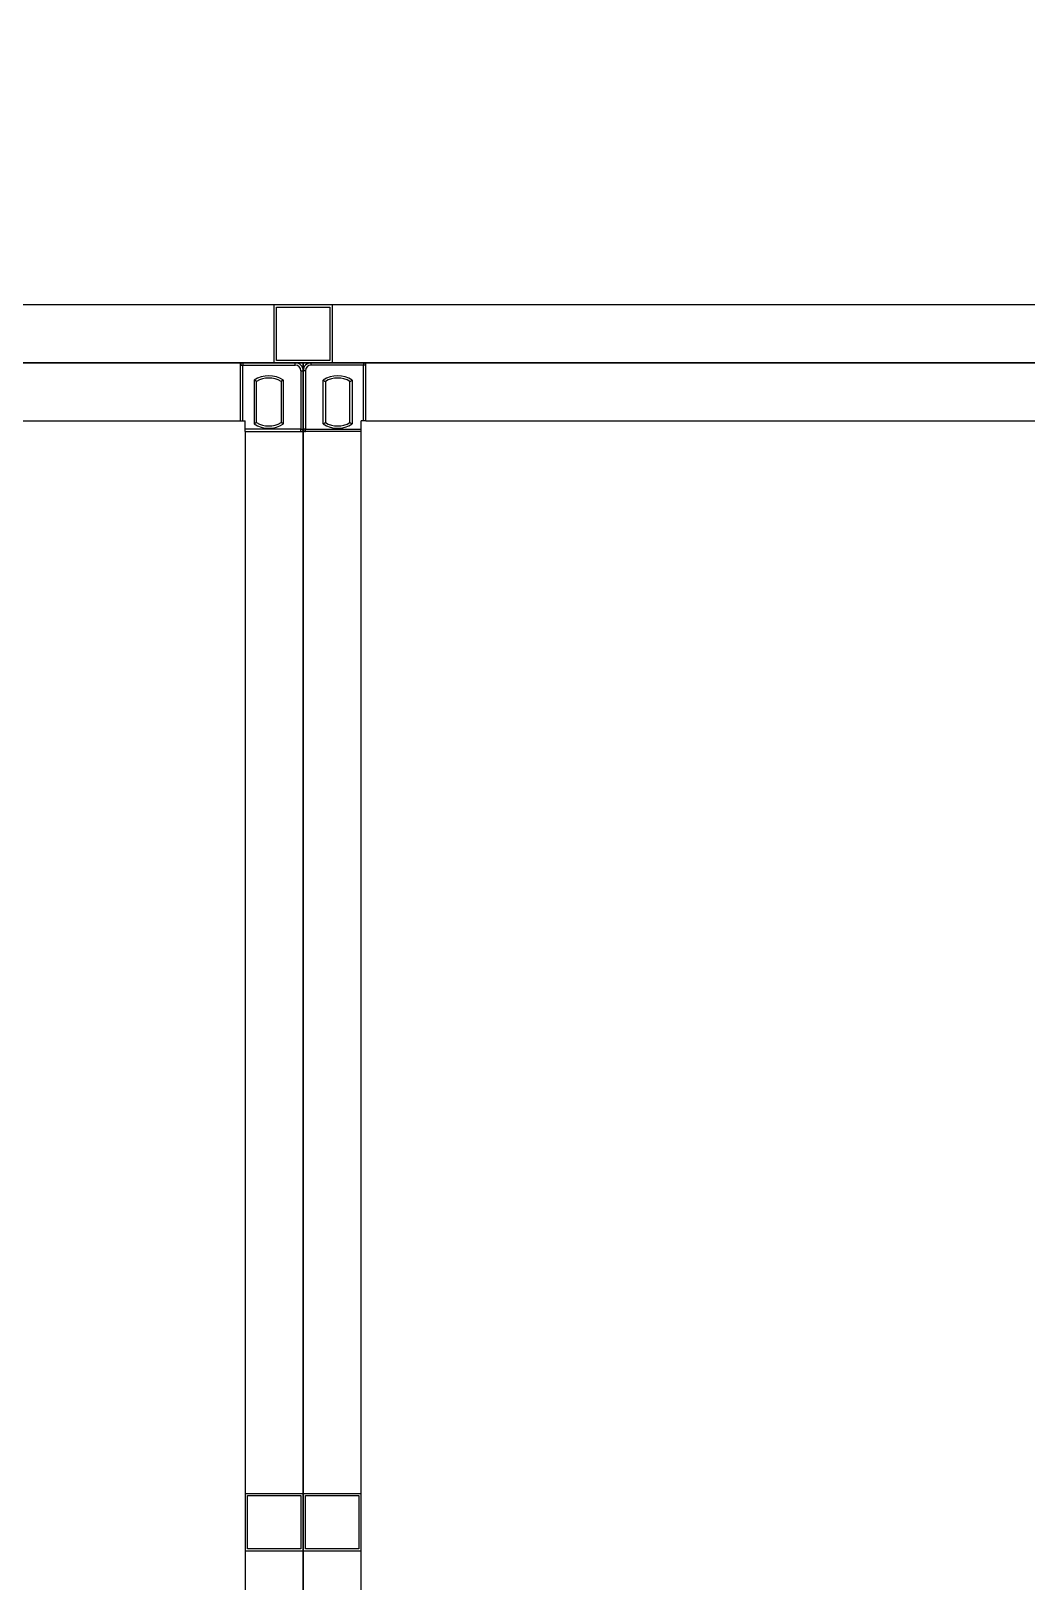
# Model space of a CAD drawing. Header units: millimetres. Extents: x -300 to 383236, y -195106 to -144646.
# Drawn here: x 378928.9 to 379083.4, y -150367.2 to -150126.5 of the extents above; entities that cross this region are included whole.
import ezdxf

# ---------------------------------------------------------------- set-up
doc = ezdxf.new("R2010")
doc.units = ezdxf.units.MM
doc.header["$LTSCALE"] = 60

# ---------------------------------------------------------------- blocks, each defined once
blk = doc.blocks.new('KEY PLAN_NEW')
at = {"color": 253}
for p, q in [((-687.422, -1488.944), (-980.302, -1488.944)), ((-925.362, -1491.944), (-925.362, -1488.944)), ((-922.362, -1488.944), (-925.362, -1488.944)), ((-925.242, -1489.064), (-922.482, -1489.064)), ((-925.242, -1489.064), (-922.482, -1489.064)), ((-925.242, -1491.824), (-925.242, -1489.064)), ((-922.482, -1489.064), (-922.482, -1491.824)), ((-922.362, -1488.944), (-922.362, -1491.944)), ((-922.482, -1491.824), (-925.242, -1491.824)), ((-925.362, -1491.944), (-922.362, -1491.944)), ((-980.622, -1494.944), (-927.102, -1494.944)), ((-927.102, -1494.944), (-926.862, -1494.944)), ((-926.862, -1495.504), (-926.862, -1494.944)), ((-920.622, -1494.944), (-920.862, -1494.944)), ((-920.862, -1495.504), (-920.862, -1494.944)), ((-920.622, -1494.944), (-867.102, -1494.944)), ((-926.862, -1495.504), (-926.862, -1788.384)), ((-920.862, -1788.384), (-920.862, -1495.504)), ((-926.862, -1550.444), (-926.862, -1553.444)), ((-926.862, -1550.444), (-923.862, -1550.444)), ((-923.862, -1553.444), (-923.862, -1550.444)), ((-923.862, -1550.444), (-923.862, -1553.444)), ((-923.862, -1550.444), (-920.862, -1550.444)), ((-920.862, -1553.444), (-920.862, -1550.444)), ((-926.742, -1553.324), (-926.742, -1550.564)), ((-926.742, -1550.564), (-923.982, -1550.564)), ((-923.982, -1550.564), (-923.982, -1553.324)), ((-923.982, -1550.564), (-923.982, -1553.324)), ((-923.742, -1553.324), (-923.742, -1550.564)), ((-923.742, -1550.564), (-920.982, -1550.564)), ((-920.982, -1550.564), (-920.982, -1553.324)), ((-920.982, -1550.564), (-920.982, -1553.324)), ((-923.862, -1553.444), (-926.862, -1553.444)), ((-923.982, -1553.324), (-926.742, -1553.324)), ((-920.862, -1553.444), (-923.862, -1553.444)), ((-920.982, -1553.324), (-923.742, -1553.324))]:
    blk.add_line(p, q, dxfattribs=at)
at = {"color": 253, "linetype": 'Continuous'}
for p, q in [((-927.102, -1494.944), (-927.102, -1491.944)), ((-927.102, -1492.064), (-926.982, -1492.064)), ((-926.982, -1491.944), (-926.982, -1492.064)), ((-926.982, -1494.944), (-926.982, -1492.064)), ((-926.982, -1492.064), (-924.272, -1492.064)), ((-924.272, -1492.064), (-924.272, -1491.944)), ((-923.982, -1492.064), (-923.982, -1492.064)), ((-923.982, -1492.064), (-923.982, -1492.064)), ((-923.982, -1492.354), (-923.862, -1492.354)), ((-923.982, -1492.354), (-923.982, -1495.384)), ((-923.742, -1492.354), (-923.862, -1492.354)), ((-923.742, -1492.064), (-923.742, -1492.064)), ((-923.742, -1492.064), (-923.742, -1492.064)), ((-923.742, -1492.354), (-923.742, -1495.384)), ((-923.452, -1492.064), (-923.452, -1491.944)), ((-920.742, -1492.064), (-923.452, -1492.064)), ((-920.742, -1491.944), (-920.742, -1492.064)), ((-920.622, -1492.064), (-920.742, -1492.064)), ((-920.742, -1494.944), (-920.742, -1492.064)), ((-920.622, -1494.944), (-920.622, -1491.944)), ((-926.397, -1492.842), (-926.397, -1495.105)), ((-926.277, -1495.039), (-926.277, -1492.909)), ((-925.007, -1492.909), (-925.007, -1495.039)), ((-924.887, -1495.105), (-924.887, -1492.842)), ((-922.837, -1495.105), (-922.837, -1492.842)), ((-922.717, -1492.909), (-922.717, -1495.039)), ((-921.447, -1495.039), (-921.447, -1492.909)), ((-921.327, -1492.842), (-921.327, -1495.105)), ((-923.982, -1495.384), (-926.862, -1495.384)), ((-926.862, -1495.504), (-923.862, -1495.504)), ((-923.982, -1495.504), (-923.982, -1495.384)), ((-923.982, -1495.384), (-923.862, -1495.384)), ((-923.742, -1495.384), (-923.862, -1495.384)), ((-920.862, -1495.504), (-923.862, -1495.504)), ((-923.742, -1495.504), (-923.742, -1495.384)), ((-923.742, -1495.384), (-920.862, -1495.384))]:
    blk.add_line(p, q, dxfattribs=at)
at = {"color": 253}
for points in [[(-983.862, -1491.944), (-983.862, -1431.944), (-683.862, -1431.944), (-683.862, -1491.944)], [(-983.862, -1491.944), (-923.862, -1491.944), (-923.862, -1791.944), (-983.862, -1791.944)], [(-923.862, -1491.944), (-863.862, -1491.944), (-863.862, -1791.944), (-923.862, -1791.944)]]:
    blk.add_lwpolyline(points, close=True, dxfattribs=at)
at = {"color": 253, "linetype": 'Continuous'}
for centre, radius, start, end in [((-926.982, -1492.064), 0.12, 90, 180), ((-925.642, -1493.974), 1.36, 56.27916, 123.72084), ((-925.642, -1493.974), 1.24, 59.1964, 120.8036), ((-924.272, -1492.354), 0.41, 0, 90), ((-924.272, -1492.354), 0.29, 0, 90), ((-923.452, -1492.354), 0.41, 90, 180), ((-923.452, -1492.354), 0.29, 90, 180), ((-922.082, -1493.974), 1.36, 56.27916, 123.72084), ((-922.082, -1493.974), 1.24, 59.1964, 120.8036), ((-920.742, -1492.064), 0.12, 0, 90), ((-925.642, -1493.974), 1.36, 236.27916, 303.72084), ((-925.642, -1493.974), 1.24, 239.1964, 300.8036), ((-922.082, -1493.974), 1.36, 236.27916, 303.72084), ((-922.082, -1493.974), 1.24, 239.1964, 300.8036), ((-923.982, -1495.384), 0.12, 270, 0), ((-923.742, -1495.384), 0.12, 180, 270)]:
    blk.add_arc(centre, radius, start, end, dxfattribs=at)
for points, knots in [([(-926.277, -1492.909), (-926.277, -1492.908, 46), (-926.278, -1492.908, 46), (-926.279, -1492.908, 46), (-926.28, -1492.907, 46), (-926.28, -1492.907, 46), (-926.281, -1492.906, 46), (-926.281, -1492.906, 46), (-926.282, -1492.906, 46), (-926.282, -1492.905, 46), (-926.284, -1492.904, 46), (-926.285, -1492.904, 46), (-926.289, -1492.902, 46), (-926.291, -1492.901, 46), (-926.294, -1492.899, 46), (-926.295, -1492.898, 46), (-926.296, -1492.898, 46), (-926.297, -1492.897, 46), (-926.298, -1492.897, 46), (-926.299, -1492.896, 46), (-926.301, -1492.895, 46), (-926.304, -1492.893, 46), (-926.309, -1492.89, 46), (-926.312, -1492.889, 46), (-926.316, -1492.886, 46), (-926.318, -1492.886, 46), (-926.32, -1492.884, 46), (-926.32, -1492.884, 46), (-926.322, -1492.883, 46), (-926.323, -1492.883, 46), (-926.327, -1492.881, 46), (-926.33, -1492.879, 46), (-926.336, -1492.875, 46), (-926.339, -1492.873, 46), (-926.346, -1492.87, 46), (-926.35, -1492.868, 46), (-926.354, -1492.866, 46), (-926.355, -1492.865, 46), (-926.357, -1492.864, 46), (-926.358, -1492.864, 46), (-926.36, -1492.862, 46), (-926.362, -1492.861, 46), (-926.367, -1492.858, 46), (-926.371, -1492.856, 46), (-926.378, -1492.852, 46), (-926.382, -1492.85, 46), (-926.387, -1492.847, 46), (-926.389, -1492.846, 46), (-926.392, -1492.845, 46), (-926.394, -1492.844, 46), (-926.395, -1492.843, 46), (-926.396, -1492.843, 46), (-926.396, -1492.843, 46), (-926.397, -1492.842, 46)], [0, 0, 0, 0, 0.06206, 0.12459, 0.12459, 0.155854, 0.155854, 0.171487, 0.171487, 0.187119, 0.187119, 0.249648, 0.249648, 0.312178, 0.312178, 0.343442, 0.343442, 0.359075, 0.359075, 0.374707, 0.374707, 0.437236, 0.437236, 0.499766, 0.499766, 0.53103, 0.53103, 0.546663, 0.546663, 0.562295, 0.562295, 0.624824, 0.624824, 0.687353, 0.687353, 0.749883, 0.749883, 0.765515, 0.765515, 0.781147, 0.781147, 0.812412, 0.812412, 0.874941, 0.874941, 0.937471, 0.937471, 0.968735, 0.968735, 0.984368, 0.992184, 0.992184, 1, 1, 1, 1]), ([(-924.887, -1492.842), (-924.887, -1492.843, 46), (-924.888, -1492.843, 46), (-924.889, -1492.843, 46), (-924.89, -1492.844, 46), (-924.891, -1492.845, 46), (-924.894, -1492.846, 46), (-924.896, -1492.847, 46), (-924.902, -1492.85, 46), (-924.905, -1492.852, 46), (-924.913, -1492.856, 46), (-924.916, -1492.858, 46), (-924.922, -1492.861, 46), (-924.923, -1492.862, 46), (-924.926, -1492.864, 46), (-924.927, -1492.864, 46), (-924.929, -1492.865, 46), (-924.93, -1492.866, 46), (-924.934, -1492.868, 46), (-924.937, -1492.87, 46), (-924.944, -1492.873, 46), (-924.947, -1492.875, 46), (-924.954, -1492.879, 46), (-924.957, -1492.881, 46), (-924.961, -1492.883, 46), (-924.962, -1492.883, 46), (-924.963, -1492.884, 46), (-924.964, -1492.884, 46), (-924.966, -1492.886, 46), (-924.967, -1492.886, 46), (-924.972, -1492.889, 46), (-924.974, -1492.89, 46), (-924.98, -1492.893, 46), (-924.982, -1492.895, 46), (-924.985, -1492.896, 46), (-924.986, -1492.897, 46), (-924.987, -1492.897, 46), (-924.987, -1492.898, 46), (-924.989, -1492.898, 46), (-924.99, -1492.899, 46), (-924.993, -1492.901, 46), (-924.995, -1492.902, 46), (-924.998, -1492.904, 46), (-925, -1492.904, 46), (-925.001, -1492.905, 46), (-925.002, -1492.906, 46), (-925.002, -1492.906, 46), (-925.002, -1492.906, 46), (-925.003, -1492.907, 46), (-925.004, -1492.907, 46), (-925.005, -1492.908, 46), (-925.006, -1492.908, 46), (-925.007, -1492.908, 46), (-925.007, -1492.909, 46)], [0, 0, 0, 0, 0.00782, 0.00782, 0.015639, 0.031279, 0.031279, 0.062557, 0.062557, 0.125114, 0.125114, 0.187671, 0.187671, 0.21895, 0.21895, 0.234589, 0.234589, 0.250228, 0.250228, 0.312785, 0.312785, 0.375342, 0.375342, 0.437899, 0.437899, 0.453538, 0.453538, 0.469178, 0.469178, 0.500456, 0.500456, 0.563013, 0.563013, 0.62557, 0.62557, 0.641209, 0.641209, 0.656849, 0.656849, 0.688127, 0.688127, 0.750684, 0.750684, 0.813241, 0.813241, 0.828881, 0.828881, 0.84452, 0.84452, 0.875798, 0.875798, 0.938355, 1, 1, 1, 1]), ([(-922.837, -1492.842), (-922.836, -1492.843, 46), (-922.836, -1492.843, 46), (-922.835, -1492.843, 46), (-922.834, -1492.844, 46), (-922.832, -1492.845, 46), (-922.829, -1492.846, 46), (-922.827, -1492.847, 46), (-922.822, -1492.85, 46), (-922.818, -1492.852, 46), (-922.811, -1492.856, 46), (-922.807, -1492.858, 46), (-922.802, -1492.861, 46), (-922.8, -1492.862, 46), (-922.798, -1492.864, 46), (-922.797, -1492.864, 46), (-922.795, -1492.865, 46), (-922.794, -1492.866, 46), (-922.79, -1492.868, 46), (-922.786, -1492.87, 46), (-922.779, -1492.873, 46), (-922.776, -1492.875, 46), (-922.77, -1492.879, 46), (-922.767, -1492.881, 46), (-922.763, -1492.883, 46), (-922.762, -1492.883, 46), (-922.76, -1492.884, 46), (-922.76, -1492.884, 46), (-922.758, -1492.886, 46), (-922.756, -1492.886, 46), (-922.752, -1492.889, 46), (-922.749, -1492.89, 46), (-922.744, -1492.893, 46), (-922.741, -1492.895, 46), (-922.739, -1492.896, 46), (-922.738, -1492.897, 46), (-922.737, -1492.897, 46), (-922.736, -1492.898, 46), (-922.735, -1492.898, 46), (-922.734, -1492.899, 46), (-922.731, -1492.901, 46), (-922.729, -1492.902, 46), (-922.725, -1492.904, 46), (-922.724, -1492.904, 46), (-922.722, -1492.905, 46), (-922.722, -1492.906, 46), (-922.721, -1492.906, 46), (-922.721, -1492.906, 46), (-922.72, -1492.907, 46), (-922.72, -1492.907, 46), (-922.719, -1492.908, 46), (-922.718, -1492.908, 46), (-922.717, -1492.908, 46), (-922.717, -1492.909, 46)], [0, 0, 0, 0, 0.00782, 0.00782, 0.015639, 0.031279, 0.031279, 0.062557, 0.062557, 0.125114, 0.125114, 0.187671, 0.187671, 0.21895, 0.21895, 0.234589, 0.234589, 0.250228, 0.250228, 0.312785, 0.312785, 0.375342, 0.375342, 0.437899, 0.437899, 0.453538, 0.453538, 0.469178, 0.469178, 0.500456, 0.500456, 0.563013, 0.563013, 0.62557, 0.62557, 0.641209, 0.641209, 0.656849, 0.656849, 0.688127, 0.688127, 0.750684, 0.750684, 0.813241, 0.813241, 0.828881, 0.828881, 0.84452, 0.84452, 0.875798, 0.875798, 0.938355, 1, 1, 1, 1]), ([(-921.447, -1492.909), (-921.447, -1492.908, 46), (-921.446, -1492.908, 46), (-921.445, -1492.908, 46), (-921.444, -1492.907, 46), (-921.443, -1492.907, 46), (-921.442, -1492.906, 46), (-921.442, -1492.906, 46), (-921.442, -1492.906, 46), (-921.441, -1492.905, 46), (-921.44, -1492.904, 46), (-921.438, -1492.904, 46), (-921.435, -1492.902, 46), (-921.433, -1492.901, 46), (-921.43, -1492.899, 46), (-921.429, -1492.898, 46), (-921.427, -1492.898, 46), (-921.427, -1492.897, 46), (-921.426, -1492.897, 46), (-921.425, -1492.896, 46), (-921.422, -1492.895, 46), (-921.42, -1492.893, 46), (-921.414, -1492.89, 46), (-921.412, -1492.889, 46), (-921.407, -1492.886, 46), (-921.406, -1492.886, 46), (-921.404, -1492.884, 46), (-921.403, -1492.884, 46), (-921.402, -1492.883, 46), (-921.401, -1492.883, 46), (-921.397, -1492.881, 46), (-921.394, -1492.879, 46), (-921.387, -1492.875, 46), (-921.384, -1492.873, 46), (-921.377, -1492.87, 46), (-921.374, -1492.868, 46), (-921.37, -1492.866, 46), (-921.369, -1492.865, 46), (-921.367, -1492.864, 46), (-921.366, -1492.864, 46), (-921.363, -1492.862, 46), (-921.362, -1492.861, 46), (-921.356, -1492.858, 46), (-921.353, -1492.856, 46), (-921.345, -1492.852, 46), (-921.342, -1492.85, 46), (-921.336, -1492.847, 46), (-921.334, -1492.846, 46), (-921.331, -1492.845, 46), (-921.33, -1492.844, 46), (-921.329, -1492.843, 46), (-921.328, -1492.843, 46), (-921.327, -1492.843, 46), (-921.327, -1492.842, 46)], [0, 0, 0, 0, 0.06206, 0.12459, 0.12459, 0.155854, 0.155854, 0.171487, 0.171487, 0.187119, 0.187119, 0.249648, 0.249648, 0.312178, 0.312178, 0.343442, 0.343442, 0.359075, 0.359075, 0.374707, 0.374707, 0.437236, 0.437236, 0.499766, 0.499766, 0.53103, 0.53103, 0.546663, 0.546663, 0.562295, 0.562295, 0.624824, 0.624824, 0.687353, 0.687353, 0.749883, 0.749883, 0.765515, 0.765515, 0.781147, 0.781147, 0.812412, 0.812412, 0.874941, 0.874941, 0.937471, 0.937471, 0.968735, 0.968735, 0.984368, 0.992184, 0.992184, 1, 1, 1, 1]), ([(-926.277, -1495.039), (-926.277, -1495.039, 46), (-926.278, -1495.039, 46), (-926.279, -1495.04, 46), (-926.28, -1495.04, 46), (-926.28, -1495.041, 46), (-926.281, -1495.041, 46), (-926.281, -1495.041, 46), (-926.282, -1495.042, 46), (-926.282, -1495.042, 46), (-926.284, -1495.043, 46), (-926.285, -1495.044, 46), (-926.289, -1495.045, 46), (-926.291, -1495.046, 46), (-926.294, -1495.048, 46), (-926.295, -1495.049, 46), (-926.296, -1495.05, 46), (-926.297, -1495.05, 46), (-926.298, -1495.051, 46), (-926.299, -1495.051, 46), (-926.301, -1495.053, 46), (-926.304, -1495.054, 46), (-926.309, -1495.057, 46), (-926.312, -1495.058, 46), (-926.316, -1495.061, 46), (-926.318, -1495.062, 46), (-926.32, -1495.063, 46), (-926.32, -1495.063, 46), (-926.322, -1495.064, 46), (-926.323, -1495.064, 46), (-926.327, -1495.067, 46), (-926.33, -1495.068, 46), (-926.336, -1495.072, 46), (-926.339, -1495.074, 46), (-926.346, -1495.077, 46), (-926.35, -1495.079, 46), (-926.354, -1495.082, 46), (-926.355, -1495.082, 46), (-926.357, -1495.083, 46), (-926.358, -1495.084, 46), (-926.36, -1495.085, 46), (-926.362, -1495.086, 46), (-926.367, -1495.089, 46), (-926.371, -1495.091, 46), (-926.378, -1495.095, 46), (-926.382, -1495.097, 46), (-926.387, -1495.1, 46), (-926.389, -1495.101, 46), (-926.392, -1495.102, 46), (-926.394, -1495.103, 46), (-926.395, -1495.104, 46), (-926.396, -1495.104, 46), (-926.396, -1495.105, 46), (-926.397, -1495.105, 46)], [0, 0, 0, 0, 0.06206, 0.12459, 0.12459, 0.155854, 0.155854, 0.171487, 0.171487, 0.187119, 0.187119, 0.249648, 0.249648, 0.312178, 0.312178, 0.343442, 0.343442, 0.359075, 0.359075, 0.374707, 0.374707, 0.437236, 0.437236, 0.499766, 0.499766, 0.53103, 0.53103, 0.546663, 0.546663, 0.562295, 0.562295, 0.624824, 0.624824, 0.687353, 0.687353, 0.749883, 0.749883, 0.765515, 0.765515, 0.781147, 0.781147, 0.812412, 0.812412, 0.874941, 0.874941, 0.937471, 0.937471, 0.968735, 0.968735, 0.984368, 0.992184, 0.992184, 1, 1, 1, 1]), ([(-924.887, -1495.105), (-924.887, -1495.105, 46), (-924.888, -1495.104, 46), (-924.889, -1495.104, 46), (-924.89, -1495.103, 46), (-924.891, -1495.102, 46), (-924.894, -1495.101, 46), (-924.896, -1495.1, 46), (-924.902, -1495.097, 46), (-924.905, -1495.095, 46), (-924.913, -1495.091, 46), (-924.916, -1495.089, 46), (-924.922, -1495.086, 46), (-924.923, -1495.085, 46), (-924.926, -1495.084, 46), (-924.927, -1495.083, 46), (-924.929, -1495.082, 46), (-924.93, -1495.082, 46), (-924.934, -1495.079, 46), (-924.937, -1495.077, 46), (-924.944, -1495.074, 46), (-924.947, -1495.072, 46), (-924.954, -1495.068, 46), (-924.957, -1495.067, 46), (-924.961, -1495.064, 46), (-924.962, -1495.064, 46), (-924.963, -1495.063, 46), (-924.964, -1495.063, 46), (-924.966, -1495.062, 46), (-924.967, -1495.061, 46), (-924.972, -1495.058, 46), (-924.974, -1495.057, 46), (-924.98, -1495.054, 46), (-924.982, -1495.053, 46), (-924.985, -1495.051, 46), (-924.986, -1495.051, 46), (-924.987, -1495.05, 46), (-924.987, -1495.05, 46), (-924.989, -1495.049, 46), (-924.99, -1495.048, 46), (-924.993, -1495.046, 46), (-924.995, -1495.045, 46), (-924.998, -1495.044, 46), (-925, -1495.043, 46), (-925.001, -1495.042, 46), (-925.002, -1495.042, 46), (-925.002, -1495.041, 46), (-925.002, -1495.041, 46), (-925.003, -1495.041, 46), (-925.004, -1495.04, 46), (-925.005, -1495.04, 46), (-925.006, -1495.039, 46), (-925.007, -1495.039, 46), (-925.007, -1495.039, 46)], [0, 0, 0, 0, 0.00782, 0.00782, 0.015639, 0.031279, 0.031279, 0.062557, 0.062557, 0.125114, 0.125114, 0.187671, 0.187671, 0.21895, 0.21895, 0.234589, 0.234589, 0.250228, 0.250228, 0.312785, 0.312785, 0.375342, 0.375342, 0.437899, 0.437899, 0.453538, 0.453538, 0.469178, 0.469178, 0.500456, 0.500456, 0.563013, 0.563013, 0.62557, 0.62557, 0.641209, 0.641209, 0.656849, 0.656849, 0.688127, 0.688127, 0.750684, 0.750684, 0.813241, 0.813241, 0.828881, 0.828881, 0.84452, 0.84452, 0.875798, 0.875798, 0.938355, 1, 1, 1, 1]), ([(-922.837, -1495.105), (-922.836, -1495.105, 46), (-922.836, -1495.104, 46), (-922.835, -1495.104, 46), (-922.834, -1495.103, 46), (-922.832, -1495.102, 46), (-922.829, -1495.101, 46), (-922.827, -1495.1, 46), (-922.822, -1495.097, 46), (-922.818, -1495.095, 46), (-922.811, -1495.091, 46), (-922.807, -1495.089, 46), (-922.802, -1495.086, 46), (-922.8, -1495.085, 46), (-922.798, -1495.084, 46), (-922.797, -1495.083, 46), (-922.795, -1495.082, 46), (-922.794, -1495.082, 46), (-922.79, -1495.079, 46), (-922.786, -1495.077, 46), (-922.779, -1495.074, 46), (-922.776, -1495.072, 46), (-922.77, -1495.068, 46), (-922.767, -1495.067, 46), (-922.763, -1495.064, 46), (-922.762, -1495.064, 46), (-922.76, -1495.063, 46), (-922.76, -1495.063, 46), (-922.758, -1495.062, 46), (-922.756, -1495.061, 46), (-922.752, -1495.058, 46), (-922.749, -1495.057, 46), (-922.744, -1495.054, 46), (-922.741, -1495.053, 46), (-922.739, -1495.051, 46), (-922.738, -1495.051, 46), (-922.737, -1495.05, 46), (-922.736, -1495.05, 46), (-922.735, -1495.049, 46), (-922.734, -1495.048, 46), (-922.731, -1495.046, 46), (-922.729, -1495.045, 46), (-922.725, -1495.044, 46), (-922.724, -1495.043, 46), (-922.722, -1495.042, 46), (-922.722, -1495.042, 46), (-922.721, -1495.041, 46), (-922.721, -1495.041, 46), (-922.72, -1495.041, 46), (-922.72, -1495.04, 46), (-922.719, -1495.04, 46), (-922.718, -1495.039, 46), (-922.717, -1495.039, 46), (-922.717, -1495.039, 46)], [0, 0, 0, 0, 0.00782, 0.00782, 0.015639, 0.031279, 0.031279, 0.062557, 0.062557, 0.125114, 0.125114, 0.187671, 0.187671, 0.21895, 0.21895, 0.234589, 0.234589, 0.250228, 0.250228, 0.312785, 0.312785, 0.375342, 0.375342, 0.437899, 0.437899, 0.453538, 0.453538, 0.469178, 0.469178, 0.500456, 0.500456, 0.563013, 0.563013, 0.62557, 0.62557, 0.641209, 0.641209, 0.656849, 0.656849, 0.688127, 0.688127, 0.750684, 0.750684, 0.813241, 0.813241, 0.828881, 0.828881, 0.84452, 0.84452, 0.875798, 0.875798, 0.938355, 1, 1, 1, 1]), ([(-921.447, -1495.039), (-921.447, -1495.039, 46), (-921.446, -1495.039, 46), (-921.445, -1495.04, 46), (-921.444, -1495.04, 46), (-921.443, -1495.041, 46), (-921.442, -1495.041, 46), (-921.442, -1495.041, 46), (-921.442, -1495.042, 46), (-921.441, -1495.042, 46), (-921.44, -1495.043, 46), (-921.438, -1495.044, 46), (-921.435, -1495.045, 46), (-921.433, -1495.046, 46), (-921.43, -1495.048, 46), (-921.429, -1495.049, 46), (-921.427, -1495.05, 46), (-921.427, -1495.05, 46), (-921.426, -1495.051, 46), (-921.425, -1495.051, 46), (-921.422, -1495.053, 46), (-921.42, -1495.054, 46), (-921.414, -1495.057, 46), (-921.412, -1495.058, 46), (-921.407, -1495.061, 46), (-921.406, -1495.062, 46), (-921.404, -1495.063, 46), (-921.403, -1495.063, 46), (-921.402, -1495.064, 46), (-921.401, -1495.064, 46), (-921.397, -1495.067, 46), (-921.394, -1495.068, 46), (-921.387, -1495.072, 46), (-921.384, -1495.074, 46), (-921.377, -1495.077, 46), (-921.374, -1495.079, 46), (-921.37, -1495.082, 46), (-921.369, -1495.082, 46), (-921.367, -1495.083, 46), (-921.366, -1495.084, 46), (-921.363, -1495.085, 46), (-921.362, -1495.086, 46), (-921.356, -1495.089, 46), (-921.353, -1495.091, 46), (-921.345, -1495.095, 46), (-921.342, -1495.097, 46), (-921.336, -1495.1, 46), (-921.334, -1495.101, 46), (-921.331, -1495.102, 46), (-921.33, -1495.103, 46), (-921.329, -1495.104, 46), (-921.328, -1495.104, 46), (-921.327, -1495.105, 46), (-921.327, -1495.105, 46)], [0, 0, 0, 0, 0.06206, 0.12459, 0.12459, 0.155854, 0.155854, 0.171487, 0.171487, 0.187119, 0.187119, 0.249648, 0.249648, 0.312178, 0.312178, 0.343442, 0.343442, 0.359075, 0.359075, 0.374707, 0.374707, 0.437236, 0.437236, 0.499766, 0.499766, 0.53103, 0.53103, 0.546663, 0.546663, 0.562295, 0.562295, 0.624824, 0.624824, 0.687353, 0.687353, 0.749883, 0.749883, 0.765515, 0.765515, 0.781147, 0.781147, 0.812412, 0.812412, 0.874941, 0.874941, 0.937471, 0.937471, 0.968735, 0.968735, 0.984368, 0.992184, 0.992184, 1, 1, 1, 1])]:
    blk.add_open_spline(points, degree=3, knots=knots, dxfattribs=at)

msp = doc.modelspace()

# ---------------------------------------------------------------- block references
at = {"xscale": 3, "yscale": 3, "zscale": 3}
msp.add_blockref('KEY PLAN_NEW', (381742.71, -145702.13), dxfattribs=at)

doc.saveas('drawing.dxf')
